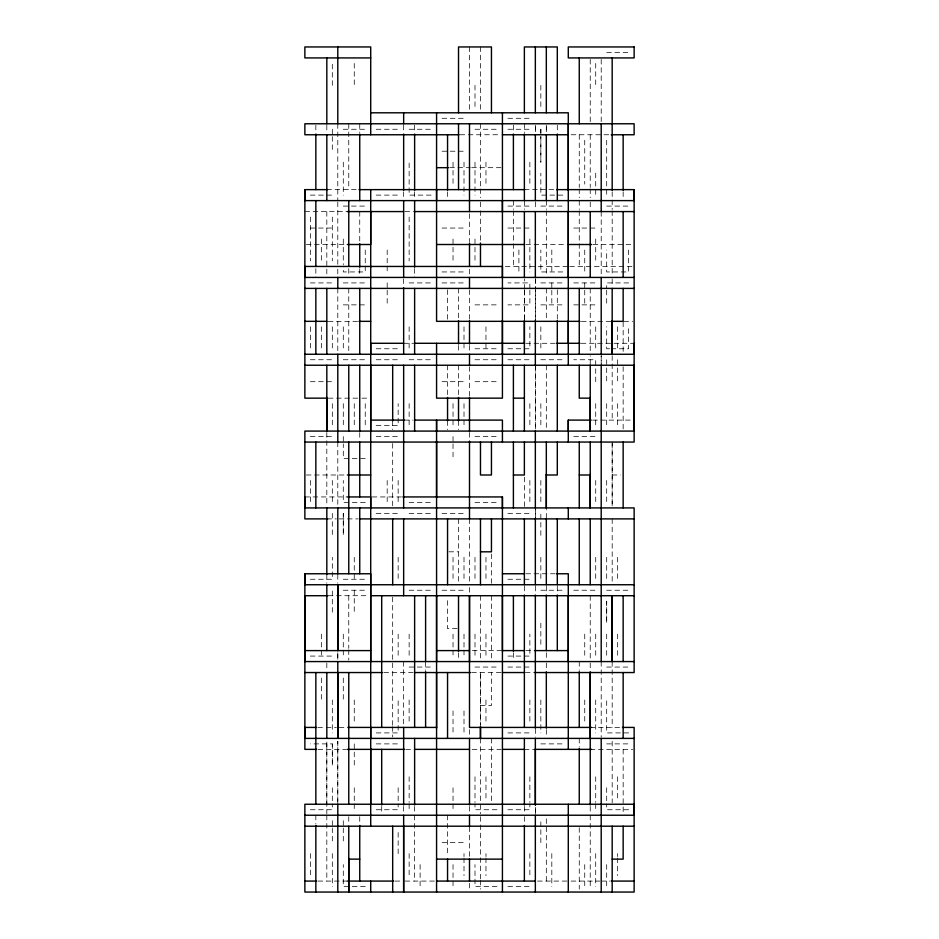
<?xml version="1.0" encoding="UTF-8"?>
<svg xmlns="http://www.w3.org/2000/svg" width="939" height="939" viewBox="0 0 939 939"><rect width="100%" height="100%" fill="white"/><g stroke="black" fill="none" stroke-linecap="round" stroke-linejoin="round"><path stroke-width="0.7" stroke-dasharray="4.7 3.52" d="M326.819 804.242L326.819 741.317L326.819 813.761M332.312 743.888L332.312 765.837L332.312 743.888L310.363 743.888M332.312 612.181L332.312 590.232M332.312 85.367L332.312 63.418M398.159 853.633L398.159 831.684M524.373 319.87L524.373 290.597M524.373 289.142L524.373 278.895M529.866 290.233L529.866 304.87L507.917 304.87M529.866 288.778L529.866 282.921L507.917 282.921M535.347 813.761L535.347 806.437L535.347 813.855M535.347 518.152L535.347 509.372M535.347 366.703L535.347 429.628L535.347 365.236M535.347 290.597L535.347 319.87L535.347 289.869M535.347 278.895L535.347 289.142L535.347 278.801M535.347 125.239L535.347 132.563L535.347 123.772M540.841 842.659L540.841 828.022M540.841 826.566L540.841 820.709M540.841 535.347L540.841 513.398M546.322 881.075L546.322 816.684M546.322 518.152L546.322 509.372M590.232 364.508L590.232 355.717M595.713 381.692L595.713 359.743L573.764 359.743M601.206 355.717L601.206 364.508L601.206 355.635M612.181 443.525L612.181 506.45L612.181 442.058M606.688 52.443L628.637 52.443M442.058 118.291L464.007 118.291M507.917 118.291L529.866 118.291M343.287 129.265L365.236 129.265M376.21 129.265L398.159 129.265M409.134 129.265L431.083 129.265M474.993 129.265L496.942 129.265M507.917 129.265L529.866 129.265M459.993 134.758L500.968 134.758M571.147 134.758L612.181 134.758M442.058 151.214L464.007 151.214M449.746 167.682L470.228 167.682M471.695 167.682L500.968 167.682M326.819 189.631L358.311 189.631M524.373 189.631L557.308 189.631M310.363 195.112L332.312 195.112M376.21 195.112L398.159 195.112M431.083 195.112L409.134 195.112L409.134 162.189M562.79 195.112L540.841 195.112L540.841 173.163M343.287 206.087L365.236 206.087M507.917 206.087L529.866 206.087M540.841 206.087L562.79 206.087M606.688 206.087L628.637 206.087M304.87 211.58L346.867 211.58M405.014 211.58L413.665 211.58M310.363 228.048L332.312 228.048M442.058 228.048L464.007 228.048M507.917 228.048L529.866 228.048M573.764 228.048L595.713 228.048M306.337 244.504L345.845 244.504M525.84 244.504L566.816 244.504M593.155 244.504L632.663 244.504M505.358 266.453L568.283 266.453M569.738 266.453L634.13 266.453M442.058 271.946L464.007 271.946M562.79 271.946L540.841 271.946L540.841 249.997M310.363 282.921L332.312 282.921M343.287 282.921L365.236 282.921M409.134 282.921L431.083 282.921M442.058 282.921L464.007 282.921M540.841 282.921L562.79 282.921M573.764 282.921L595.713 282.921M628.637 282.921L606.688 282.921L606.688 288.778M343.287 304.87L365.236 304.87M474.993 304.87L496.942 304.87M540.841 304.87L562.79 304.87M573.764 304.87L595.713 304.87M328.286 321.338L357.548 321.338M581.452 321.338L610.714 321.338M623.883 321.338L632.663 321.338M403.653 343.287L413.665 343.287M525.746 343.287L555.395 343.287M581.159 343.287L634.13 343.287M376.21 348.768L398.159 348.768M474.993 348.768L496.942 348.768M507.917 348.768L529.866 348.768L529.866 326.819M609.622 348.768L606.688 348.768L606.688 326.819M611.078 348.768L628.637 348.768L628.637 326.819M310.363 359.743L332.312 359.743M343.287 359.743L365.236 359.743M376.21 359.743L398.159 359.743M409.134 359.743L431.083 359.743M474.993 359.743L496.942 359.743M507.917 359.743L529.866 359.743M540.841 359.743L562.79 359.743M310.363 381.692L332.312 381.692M442.058 381.692L464.007 381.692M474.993 381.692L496.942 381.692M328.286 398.159L360.482 398.159M361.938 398.159L369.262 398.159M404.38 420.109L413.16 420.109M592.615 420.109L634.13 420.109M376.21 425.602L398.159 425.602L398.159 403.653M310.363 436.576L332.312 436.576M376.21 436.576L398.159 436.576M474.993 436.576L496.942 436.576M573.764 436.576L595.713 436.576M365.236 458.525L343.287 458.525L343.287 443.889M306.337 474.993L345.845 474.993M612.181 474.993L620.409 474.993M304.87 496.942L346.867 496.942M372.184 496.942L401.458 496.942M365.236 502.424L343.287 502.424L343.287 480.475M409.134 502.424L431.083 502.424M474.993 502.424L496.942 502.424M376.21 513.398L398.159 513.398M409.134 513.398L431.083 513.398M442.058 513.398L464.007 513.398M507.917 513.398L529.866 513.398M326.819 518.891L336.362 518.891M339.225 518.891L357.841 518.891M448.924 551.815L458.525 551.815M525.84 573.764L555.113 573.764M310.363 579.257L332.312 579.257L332.312 557.308M343.287 579.257L365.236 579.257M507.917 579.257L529.866 579.257M343.287 590.232L365.236 590.232M409.134 590.232L431.083 590.232M442.058 590.232L464.007 590.232M540.841 590.232L562.79 590.232M573.764 590.232L595.713 590.232M606.688 590.232L628.637 590.232M328.286 595.713L369.262 595.713M457.152 628.637L447.551 628.637L447.551 597.145M472.364 650.598L500.992 650.598M525.805 650.598L534.62 650.598M310.363 656.079L332.312 656.079M507.917 656.079L529.866 656.079L529.866 634.13M409.134 667.054L431.083 667.054M474.993 667.054L496.942 667.054M507.917 667.054L529.866 667.054M606.688 667.054L628.637 667.054M383.887 672.547L413.16 672.547M471.695 672.547L500.992 672.547M525.335 672.547L534.62 672.547M480.475 705.471L491.449 705.471L491.449 672.547M317.758 727.42L324.917 727.42M326.349 727.42L336.362 727.42M339.225 727.42L346.385 727.42M590.232 727.42L621.242 727.42M376.21 732.913L398.159 732.913L398.159 699.978M507.917 732.913L529.866 732.913M628.637 732.913L606.688 732.913L606.688 699.978M376.21 743.888L398.159 743.888M540.841 743.888L562.79 743.888M606.688 743.888L628.637 743.888M318.039 749.369L346.385 749.369M405.848 749.369L414.627 749.369M472.247 749.369L500.992 749.369M524.373 749.369L534.62 749.369M590.232 749.369L632.663 749.369M310.363 809.735L332.312 809.735L332.312 803.878M376.21 809.735L398.159 809.735L398.159 803.878M496.942 809.735L474.993 809.735L474.993 803.878M507.917 809.735L529.866 809.735L529.866 803.878M628.637 809.735L606.688 809.735L606.688 803.878M442.058 842.659L464.007 842.659M318.039 881.075L346.867 881.075M395.061 881.075L400.789 881.075M405.014 881.075L436.576 881.075M537.542 881.075L568.283 881.075M571.147 881.075L599.833 881.075M601.206 881.075L609.798 881.075M365.236 886.557L343.287 886.557L343.287 864.608M496.942 886.557L474.993 886.557L474.993 864.608M507.917 886.557L529.866 886.557M628.637 249.997L628.637 271.946L606.688 271.946L606.688 249.997M623.156 191.826L623.156 197.683M623.156 322.065L623.156 352.794M623.156 366.703L623.156 429.628M623.156 749.369L623.156 813.761M617.662 326.819L617.662 348.768M617.662 359.743L617.662 381.692M617.662 403.653L617.662 425.602M617.662 557.308L617.662 579.257M617.662 634.13L617.662 656.079M617.662 776.811L617.662 798.76M617.662 853.633L617.662 856.568M617.662 858.023L617.662 875.582M612.181 191.826L612.181 209.385M612.181 210.852L612.181 275.972M612.181 278.895L612.181 286.207M612.181 355.717L612.181 420.109M612.181 518.891L612.181 583.283M612.181 661.572L612.181 727.42M612.181 741.317L612.181 802.786M606.688 140.24L606.688 195.112M606.688 290.233L606.688 304.87M606.688 359.743L606.688 381.692M606.688 403.653L606.688 425.602M606.688 480.475L606.688 502.424M606.688 557.308L606.688 579.257M606.688 634.13L606.688 656.079M606.688 787.786L606.688 802.422M606.688 864.608L606.688 886.557M601.206 59.392L601.206 123.772M601.206 211.58L601.206 275.972M601.206 661.572L601.206 737.021M595.713 63.418L595.713 85.367M595.713 173.163L595.713 195.112M595.713 239.022L595.713 260.972M595.713 326.819L595.713 348.768M595.713 403.653L595.713 425.602M595.713 480.475L595.713 502.424M595.713 557.308L595.713 579.257M595.713 634.13L595.713 656.079M595.713 699.978L595.713 732.913M595.713 776.811L595.713 802.422M595.713 803.878L595.713 809.735M595.713 853.633L595.713 886.557M590.232 59.392L590.232 123.772M590.232 134.758L590.232 187.436M590.232 188.903L590.232 197.683M590.232 202.073L590.232 209.385M590.232 288.402L590.232 352.794M590.232 595.713L590.232 660.105M590.232 663.028L590.232 670.352M590.232 806.437L590.232 813.761M590.232 815.228L590.232 889.127M584.739 140.24L584.739 184.138M584.739 249.997L584.739 271.946M584.739 282.921L584.739 288.778M584.739 290.233L584.739 304.87M584.739 634.13L584.739 656.079M584.739 699.978L584.739 721.927M584.739 864.608L584.739 886.557M579.257 134.758L579.257 187.436M579.257 188.903L579.257 197.683M579.257 200.606L579.257 209.385M579.257 210.852L579.257 266.453M579.257 661.572L579.257 670.352M579.257 738.394L579.257 747.174M579.257 827.658L579.257 889.127M557.308 125.239L557.308 132.563M557.308 289.834L557.308 319.906M557.308 586.206L557.308 593.518M551.815 249.997L551.815 271.946M551.815 282.921L551.815 288.778M551.815 290.233L551.815 304.87M551.815 853.633L551.815 886.557M546.322 200.606L546.322 209.385M546.322 210.852L546.322 275.972M546.322 288.402L546.322 319.906M546.322 365.236L546.322 429.628M546.322 586.206L546.322 593.518M546.322 652.793L546.322 660.105M546.322 663.028L546.322 670.352M546.322 729.615L546.322 736.927M540.841 85.367L540.841 107.316M540.841 326.819L540.841 348.768M540.841 403.653L540.841 425.602M540.841 480.475L540.841 502.424M540.841 557.308L540.841 579.257M540.841 623.156L540.841 645.105M540.841 699.978L540.841 732.913M535.347 202.073L535.347 209.385M535.347 509.29L535.347 517.518M535.347 586.206L535.347 594.34M535.347 728.793L535.347 737.021M529.866 162.189L529.866 184.138M529.866 239.022L529.866 271.946M529.866 403.653L529.866 425.602M529.866 480.475L529.866 502.424M529.866 699.978L529.866 721.927M529.866 776.811L529.866 802.422M529.866 853.633L529.866 875.582M524.373 123.772L524.373 132.563M524.373 200.606L524.373 209.385M524.373 289.869L524.373 319.143M524.373 477.188L524.373 506.45M524.373 586.206L524.373 593.518M524.373 806.437L524.373 813.761M524.373 816.684L524.373 824.008M518.891 249.997L518.891 271.946M513.398 125.239L513.398 132.563M513.398 200.606L513.398 209.385M513.398 210.852L513.398 266.453M513.398 652.793L513.398 660.105M491.449 554.01L491.449 583.283M491.449 595.713L491.449 660.105M491.449 738.394L491.449 802.786M485.968 162.189L485.968 184.138M485.968 326.819L485.968 348.768M485.968 557.308L485.968 579.257M485.968 634.13L485.968 656.079M485.968 699.978L485.968 721.927M485.968 776.811L485.968 798.76M485.968 853.633L485.968 856.568M485.968 858.023L485.968 875.582M480.475 46.95L480.475 111.342M480.475 123.772L480.475 188.164M480.475 188.903L480.475 197.683M480.475 202.073L480.475 209.385M480.475 210.852L480.475 241.581M480.475 595.713L480.475 660.105M480.475 738.394L480.475 813.761M480.475 816.684L480.475 879.608M480.475 880.348L480.475 889.127M474.993 85.367L474.993 107.316M474.993 162.189L474.993 195.112M474.993 239.022L474.993 260.972M474.993 557.308L474.993 579.257M474.993 634.13L474.993 656.079M474.993 776.811L474.993 802.422M469.5 46.95L469.5 111.342M469.5 213.775L469.5 241.581M469.5 269.2L469.5 276.054M469.5 289.869L469.5 319.143M469.5 345.482L469.5 352.794M469.5 366.703L469.5 397.432M469.5 432.456L469.5 440.684M469.5 518.891L469.5 583.283M469.5 587.485L469.5 594.34M469.5 729.615L469.5 736.927M469.5 806.437L469.5 813.855M469.5 826.93L469.5 856.931M469.5 883.27L469.5 889.127M464.007 162.189L464.007 195.112M464.007 326.819L464.007 348.768M464.007 403.653L464.007 425.602M464.007 557.308L464.007 579.257M464.007 634.13L464.007 648.767M464.007 650.222L464.007 656.079M464.007 710.952L464.007 732.913M464.007 853.633L464.007 856.568M464.007 858.023L464.007 875.582M458.525 288.402L458.525 319.906M458.525 345.482L458.525 352.794M458.525 365.236L458.525 397.432M458.525 420.848L458.525 429.628M458.525 518.891L458.525 583.283M458.525 652.793L458.525 660.105M453.032 162.189L453.032 184.138M453.032 239.022L453.032 260.972M453.032 403.653L453.032 425.602M453.032 436.576L453.032 442.433M453.032 443.889L453.032 458.525M453.032 557.308L453.032 579.257M453.032 634.13L453.032 648.767M453.032 650.222L453.032 656.079M453.032 710.952L453.032 732.913M453.032 787.786L453.032 802.422M453.032 803.878L453.032 809.735M453.032 864.608L453.032 886.557M447.551 191.826L447.551 197.683M447.551 289.834L447.551 319.906M447.551 365.236L447.551 397.432M447.551 420.848L447.551 429.628M447.551 815.228L447.551 856.192M425.602 661.572L425.602 670.352M420.109 864.608L420.109 886.557M414.627 125.239L414.627 132.563M414.627 191.826L414.627 197.683M414.627 268.648L414.627 277.428M414.627 806.437L414.627 813.761M414.627 815.228L414.627 881.075M409.134 217.073L409.134 260.972M409.134 326.819L409.134 348.768M409.134 403.653L409.134 425.602M409.134 634.13L409.134 656.079M409.134 699.978L409.134 721.927M409.134 776.811L409.134 802.422M409.134 803.878L409.134 809.735M409.134 853.633L409.134 875.582M403.653 125.239L403.653 132.563M403.653 191.826L403.653 197.683M403.653 278.895L403.653 286.207M403.653 661.572L403.653 725.953M403.653 806.437L403.653 813.761M398.159 480.475L398.159 502.424M398.159 557.308L398.159 579.257M398.159 634.13L398.159 656.079M398.159 787.786L398.159 802.422M392.678 420.848L392.678 429.628M392.678 443.525L392.678 506.45M392.678 597.181L392.678 660.105M392.678 663.028L392.678 725.953M392.678 726.692L392.678 736.927M387.185 249.997L387.185 264.622M387.185 266.089L387.185 271.946M387.185 282.921L387.185 288.778M387.185 290.233L387.185 304.87M387.185 480.475L387.185 502.424M381.692 806.437L381.692 813.761M365.236 249.997L365.236 264.622M365.236 266.089L365.236 271.946L343.287 271.946L343.287 266.089M365.236 403.653L365.236 425.602M359.743 123.772L359.743 132.563M359.743 211.58L359.743 242.309M359.743 268.648L359.743 275.972M359.743 432.55L359.743 439.863M359.743 816.684L359.743 824.008M354.261 63.418L354.261 85.367M354.261 403.653L354.261 425.602M354.261 557.308L354.261 579.257M354.261 590.232L354.261 612.181M354.261 699.978L354.261 721.927M354.261 743.888L354.261 765.837M354.261 787.786L354.261 802.422M354.261 803.878L354.261 809.735M348.768 123.772L348.768 189.631M348.768 268.648L348.768 275.972M348.768 288.402L348.768 352.794M348.768 595.713L348.768 648.403M348.768 649.858L348.768 660.105M348.768 816.684L348.768 824.008M343.287 162.189L343.287 195.112M343.287 239.022L343.287 264.622M343.287 326.819L343.287 348.768M343.287 403.653L343.287 425.602M343.287 436.576L343.287 442.433M343.287 634.13L343.287 648.767M343.287 650.222L343.287 656.079M343.287 678.028L343.287 699.978M343.287 820.709L343.287 826.566M343.287 828.022L343.287 842.659M337.794 123.772L337.794 200.606M337.794 202.073L337.794 264.998M337.794 269.2L337.794 276.054M337.794 288.402L337.794 352.794M337.794 442.058L337.794 506.45M337.794 574.492L337.794 583.283M332.312 129.265L332.312 135.122M332.312 136.578L332.312 151.214M332.312 217.073L332.312 260.972M332.312 326.819L332.312 348.768M332.312 403.653L332.312 425.602M332.312 480.475L332.312 502.424M332.312 513.398L332.312 535.347M332.312 699.978L332.312 732.913M332.312 787.786L332.312 802.422M332.312 820.709L332.312 826.566M332.312 828.022L332.312 842.659M332.312 853.633L332.312 886.557M326.819 125.239L326.819 132.563M326.819 211.58L326.819 275.972M326.819 432.55L326.819 506.45M326.819 574.492L326.819 583.283M326.819 663.028L326.819 670.352M326.819 815.228L326.819 881.075M321.338 239.022L321.338 260.972M321.338 326.819L321.338 348.768M321.338 634.13L321.338 648.767M321.338 650.222L321.338 656.079M321.338 678.028L321.338 699.978M315.844 125.239L315.844 132.563M315.844 268.648L315.844 277.428M315.844 815.228L315.844 824.008M310.363 217.073L310.363 260.972M310.363 326.819L310.363 348.768M310.363 480.475L310.363 502.424M310.363 853.633L310.363 875.582M337.794 741.317L337.794 804.242L337.794 741.317M337.794 652.793L337.794 660.105L337.794 652.793M343.287 513.398L343.287 535.347L343.287 513.398M480.475 672.547L480.475 725.225L480.475 672.547M540.841 136.578L540.841 162.189L540.841 136.578M540.841 129.265L540.841 135.122L540.841 129.265M546.322 125.239L546.322 132.563L546.322 125.239M606.688 601.206L606.688 623.156L606.688 601.206"/><path stroke-width="1.41" d="M370.717 661.572L370.717 573.764L304.87 573.764L304.87 584.739L634.13 584.739M304.87 496.942L304.87 507.917L634.13 507.917L634.13 672.547L534.62 672.547M327.77 189.631L304.87 189.631L304.87 200.606L634.13 200.606L634.13 189.631L556.569 189.631M326.819 650.598L326.819 584.739M326.819 397.432L326.819 431.083L326.819 365.236M326.819 123.772L326.819 57.925M337.794 672.547L337.794 738.394L337.794 661.572M337.794 573.764L337.794 507.917M337.794 123.772L337.794 46.95M348.768 858.387L348.768 892.05L348.768 826.203M348.768 573.764L348.768 442.058M370.717 804.242L370.717 748.641M370.717 738.394L370.717 727.42M370.717 507.917L370.717 496.942L347.313 496.942M370.717 431.083L370.717 365.236M370.717 354.261L370.717 343.287L403.653 343.287M370.717 267.192L370.717 211.58M370.717 189.631L370.717 244.504L347.313 244.504M392.678 892.05L392.678 826.203M403.653 826.203L403.653 892.05L403.653 815.228M436.576 728.148L436.576 672.547M436.576 661.572L436.576 595.713M436.576 496.942L436.576 441.33M436.576 431.083L436.576 420.109L436.576 892.05M436.576 343.287L436.576 398.159L502.424 398.159L502.424 112.797M436.576 200.606L436.576 189.631M469.5 661.572L469.5 595.713L469.5 727.42L591.687 727.42M502.424 651.326L502.424 595.713M502.424 507.917L502.424 496.942L402.913 496.942M502.424 354.261L502.424 320.598M502.424 277.428L502.424 266.453L304.87 266.453L304.87 277.428L634.13 277.428M502.424 211.58L502.424 200.606M524.373 321.338L524.373 343.287L414.627 343.287M535.347 749.369L535.347 804.981L535.347 738.394M535.347 200.606L535.347 134.758M546.322 474.254L546.322 507.917L546.322 442.058M546.322 200.606L546.322 134.758M568.283 661.572L568.283 595.713M568.283 431.083L568.283 420.109L591.183 420.109M568.283 343.287L568.283 321.338M568.283 277.428L568.283 211.58M568.283 123.772L568.283 365.236M590.232 738.394L590.232 672.547M590.232 474.254L590.232 507.917L590.232 442.058M590.232 397.432L590.232 431.083L590.232 365.236M612.181 320.598L612.181 354.261L612.181 288.402M634.13 343.287L634.13 354.261L304.87 354.261M370.717 57.925L304.87 57.925L304.87 46.95L370.717 46.95L370.717 134.758M370.717 112.797L568.283 112.797L568.283 190.359M459.007 134.758L304.87 134.758L304.87 123.772L634.13 123.772L634.13 134.758L611.23 134.758M502.424 134.758L568.283 134.758M436.576 167.682L448.279 167.682M359.015 189.631L524.854 189.631M347.313 211.58L403.653 211.58M415.097 211.58L634.13 211.58M436.576 244.504L524.373 244.504M568.283 244.504L591.687 244.504M304.87 288.402L634.13 288.402M304.87 321.338L326.819 321.338M359.015 321.338L370.717 321.338M579.985 321.338L436.576 321.338L436.576 112.797M612.181 321.338L623.156 321.338L623.156 288.402M556.569 343.287L579.985 343.287M304.87 365.236L634.13 365.236L634.13 431.083L304.87 431.083L304.87 518.891L327.77 518.891M326.819 398.159L304.87 398.159L304.87 189.631M513.398 398.159L524.373 398.159M590.232 398.159L579.257 398.159L579.257 365.236M370.717 420.109L404.38 420.109M414.627 420.109L502.424 420.109L502.424 442.058M304.87 442.058L634.13 442.058L634.13 189.631M347.313 474.993L370.717 474.993M513.398 474.993L524.373 474.993L524.373 442.058M546.322 474.993L557.308 474.993L557.308 442.058M579.257 474.993L590.232 474.993M359.273 518.891L634.13 518.891M480.475 551.815L491.449 551.815L491.449 518.891M502.424 573.764L524.373 573.764M556.569 573.764L568.283 573.764L568.283 749.369M327.77 595.713L304.87 595.713L304.87 661.572L634.13 661.572M370.717 595.713L634.13 595.713M304.87 650.598L370.717 650.598M436.576 650.598L469.5 650.598M502.424 650.598L524.373 650.598M534.62 650.598L568.283 650.598M304.87 672.547L382.431 672.547M414.627 672.547L470.451 672.547M502.424 672.547L524.373 672.547M316.326 727.42L304.87 727.42L304.87 738.394L634.13 738.394M347.817 727.42L436.576 727.42M622.428 727.42L634.13 727.42L634.13 892.05L304.87 892.05L304.87 804.242L634.13 804.242L634.13 815.228L304.87 815.228M316.572 749.369L304.87 749.369L304.87 573.764M347.313 749.369L404.603 749.369M414.627 749.369L469.5 749.369M502.424 749.369L524.373 749.369M534.62 749.369L591.687 749.369M304.87 826.203L634.13 826.203M348.768 859.126L359.743 859.126M436.576 859.126L502.424 859.126M612.181 859.126L623.156 859.126L623.156 826.203M304.87 881.075L316.572 881.075M347.313 881.075L393.629 881.075M436.576 881.075L535.347 881.075M611.23 881.075L634.13 881.075M623.156 134.758L623.156 190.359M623.156 211.58L623.156 277.428M623.156 442.058L623.156 507.917M623.156 595.713L623.156 661.572M623.156 672.547L623.156 738.394M612.181 57.925L612.181 190.359M612.181 826.203L612.181 892.05M601.206 123.772L601.206 211.58M601.206 277.428L601.206 354.261M601.206 365.236L601.206 661.572M601.206 738.394L601.206 892.05M590.232 211.58L590.232 277.428M590.232 518.891L590.232 584.739M590.232 671.808L590.232 804.981M579.257 57.925L579.257 123.772M579.257 288.402L579.257 354.261M579.257 442.058L579.257 507.917M579.257 518.891L579.257 584.739M579.257 671.808L579.257 727.42M579.257 748.641L579.257 804.242M568.283 420.109L568.283 442.058M568.283 507.917L568.283 518.891M568.283 804.242L568.283 892.05M557.308 112.797L557.308 46.95L524.373 46.95L524.373 112.797M557.308 134.019L557.308 200.606M557.308 320.598L557.308 354.261M557.308 365.236L557.308 431.083M557.308 518.891L557.308 584.739M557.308 594.986L557.308 650.598M546.322 46.95L546.322 112.797M546.322 518.891L546.322 584.739M546.322 594.986L546.322 650.598M546.322 671.808L546.322 728.148M535.347 46.95L535.347 112.797M535.347 211.58L535.347 277.428M535.347 320.598L535.347 365.236M535.347 431.083L535.347 507.917M535.347 518.891L535.347 584.739M535.347 594.986L535.347 728.148M535.347 815.228L535.347 892.05M524.373 134.019L524.373 200.606M524.373 211.58L524.373 277.428M524.373 320.598L524.373 354.261M524.373 365.236L524.373 431.083M524.373 518.891L524.373 584.739M524.373 594.986L524.373 727.42M524.373 738.394L524.373 804.981M524.373 825.463L524.373 881.075M513.398 134.019L513.398 189.631M513.398 365.236L513.398 431.083M513.398 442.058L513.398 507.917M513.398 595.713L513.398 651.326M502.424 496.942L502.424 892.05M491.449 112.797L491.449 46.95L458.525 46.95L458.525 112.797M491.449 442.058L491.449 474.993L480.475 474.993L480.475 442.058M480.475 243.037L480.475 266.453M480.475 518.891L480.475 584.739M469.5 123.772L469.5 211.58M469.5 243.037L469.5 266.453M469.5 277.428L469.5 288.402M469.5 320.598L469.5 344.014M469.5 354.261L469.5 365.236M469.5 397.432L469.5 431.083M469.5 441.33L469.5 518.891M469.5 738.394L469.5 804.981M469.5 815.228L469.5 826.203M469.5 859.126L469.5 881.075M458.525 123.772L458.525 189.631M458.525 320.598L458.525 344.014M458.525 397.432L458.525 420.848M458.525 595.713L458.525 651.326M447.551 134.758L447.551 190.359M447.551 397.432L447.551 420.848M447.551 518.891L447.551 584.739M447.551 672.547L447.551 738.394M447.551 859.126L447.551 881.075M425.602 595.713L425.602 661.572M425.602 671.808L425.602 727.42M414.627 134.019L414.627 190.359M414.627 200.606L414.627 267.192M414.627 288.402L414.627 354.261M414.627 365.236L414.627 431.083M414.627 595.713L414.627 727.42M414.627 738.394L414.627 804.981M403.653 112.797L403.653 123.772M403.653 134.019L403.653 190.359M403.653 200.606L403.653 277.428M403.653 287.674L403.653 354.261M403.653 365.236L403.653 507.917M403.653 518.891L403.653 595.713M403.653 727.42L403.653 804.981M392.678 365.236L392.678 420.848M392.678 518.891L392.678 584.739M381.692 595.713L381.692 727.42M381.692 749.369L381.692 804.981M370.717 266.453L370.717 826.203M370.717 881.075L370.717 892.05M359.743 134.019L359.743 200.606M359.743 243.776L359.743 267.192M359.743 288.402L359.743 354.261M359.743 365.236L359.743 431.083M359.743 442.058L359.743 496.942M359.743 507.917L359.743 573.764M359.743 825.463L359.743 881.075M348.768 200.606L348.768 266.453M348.768 365.236L348.768 431.083M348.768 672.547L348.768 804.242M337.794 277.428L337.794 288.402M337.794 354.261L337.794 442.058M337.794 804.242L337.794 892.05M326.819 134.758L326.819 200.606M326.819 288.402L326.819 354.261M326.819 507.917L326.819 574.492M326.819 672.547L326.819 738.394M315.844 134.019L315.844 189.631M315.844 200.606L315.844 266.453M315.844 288.402L315.844 354.261M315.844 442.058L315.844 507.917M315.844 672.547L315.844 804.242M315.844 825.463L315.844 892.05M337.794 584.739L337.794 650.598L337.794 584.739M480.475 726.692L480.475 738.394L480.475 726.692M612.181 595.713L612.181 661.572L612.181 595.713M634.13 46.95L568.283 46.95L568.283 57.925L634.13 57.925L634.13 46.95"/></g></svg>
